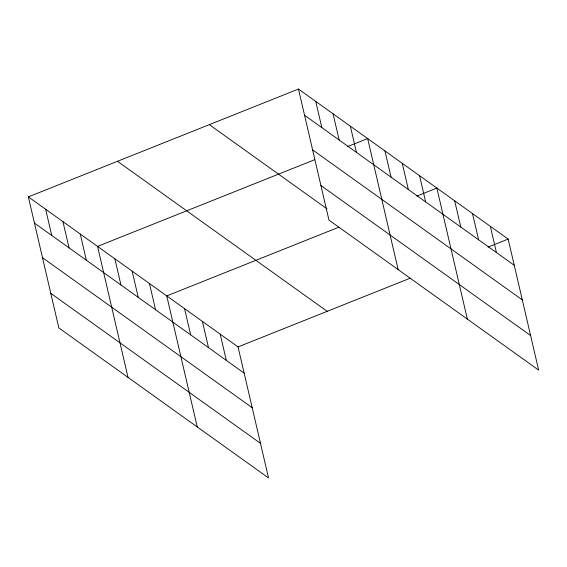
<?xml version="1.0" encoding="UTF-8"?>
<svg xmlns="http://www.w3.org/2000/svg" width="567" height="567" viewBox="0 0 567 567"><rect width="100%" height="100%" fill="white"/><g stroke="black" fill="none" stroke-linecap="round" stroke-linejoin="round"><path stroke-width="0.85" d="M28.35 196.884L238.048 346.912L268.538 477.946L58.84 327.917L28.35 196.884L298.462 89.054L508.16 239.083L538.65 370.116L328.952 220.088L298.462 89.054M314.657 159.724L97.552 246.39L128.043 377.424M347.585 146.584L367.657 138.568L398.154 269.594M338.86 227.197L166.755 295.903L197.245 426.937M416.788 196.09L436.859 188.074L467.35 319.108M238.048 346.912L410.161 278.206M488.081 247.099L508.16 239.083M304.557 115.271L514.262 265.306M312.608 149.865L522.306 299.893M320.901 185.501L530.599 335.529M209.322 124.641L326.968 208.805M117.482 161.297L327.187 311.326M34.452 223.1L244.15 373.129M42.497 257.687L252.202 407.716M50.796 293.323L260.494 443.351M490.335 226.332L496.437 252.549M472.509 213.582L478.612 239.798M454.684 200.831L460.787 227.048M419.559 175.699L425.661 201.916M402.258 163.324L408.36 189.541M384.958 150.942L391.06 177.159M350.356 126.186L356.459 152.41M333.056 113.811L339.158 140.028M315.755 101.436L321.858 127.653M220.223 334.161L226.325 360.378M202.398 321.404L208.5 347.628M184.573 308.654L190.675 334.87M149.454 283.521L155.549 309.745M132.154 271.146L138.249 297.363M114.853 258.772L120.955 284.988M80.252 234.015L86.354 260.232M62.951 221.64L69.054 247.857M45.651 209.258L51.753 235.475"/></g></svg>
